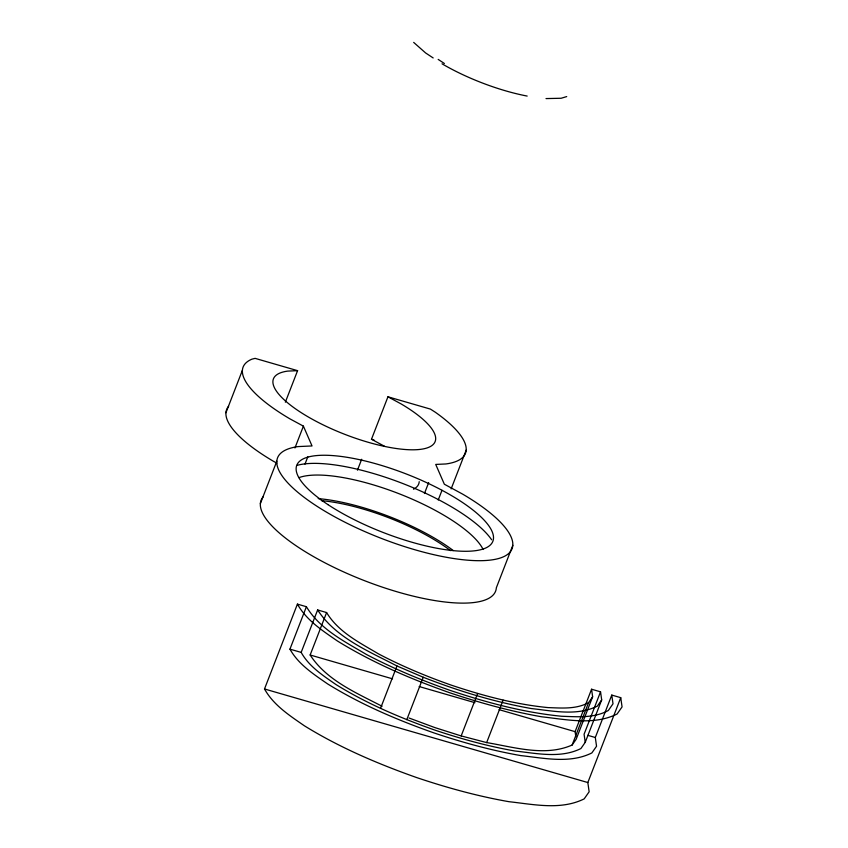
<?xml version="1.0" encoding="UTF-8"?>
<svg xmlns="http://www.w3.org/2000/svg" width="848" height="848" viewBox="0 0 848 848"><rect width="100%" height="100%" fill="white"/><g stroke="black" fill="none" stroke-linecap="round" stroke-linejoin="round"><path stroke-width="1.27" d="M225.939 412.743L242.401 370.3M285.352 402.185L297.584 370.661L255.11 358.365L251.941 359.16A119.25 35.658 21.2 0 0 289.91 418.848L303.404 426.141L312.032 445.953L298.263 446.578A125.748 37.609 21.2 0 0 326.915 512.383A125.748 37.609 21.2 0 0 491.363 559.966A125.748 37.609 21.2 0 0 462.711 494.161L444.352 484.229L435.724 464.428L445.847 463.962A119.25 35.658 21.2 0 0 435.3 412.223L430.424 409.096L387.949 396.8L371.488 439.243L384.653 446.355M260.357 503.627L276.819 461.195M294.945 447.967L303.404 426.141M304.983 464.132L307.803 456.86M620.747 697.671L587.834 782.545L589.137 791.788L584.187 798.869C560.857 810.476 533.636 804.37 508.938 801.689C477.625 796.198 446.938 787.739 416.824 777.627C377.837 763.857 339.56 747.544 304.315 725.75C289.475 715.458 273.533 705.165 264.502 688.979L297.415 604.115L306.404 606.712C319.887 629.174 344.447 641.417 366.241 654.37C393.271 668.553 421.477 680.308 450.267 690.431C486.476 702.504 523.598 712.532 561.683 716.263C577.318 716.772 594.098 718.362 608.323 710.497L613.009 703.798L611.768 695.074L620.747 697.671L622.061 706.914L617.1 714.005C593.78 725.602 566.559 719.496 541.861 716.825C510.549 711.324 479.862 702.865 449.747 692.752C410.75 678.983 372.473 662.67 337.239 640.876C322.388 630.583 306.446 620.291 297.415 604.115M357.453 470.184L361.683 459.266M611.768 695.074L595.307 737.506L596.547 746.24L591.862 752.929C569.835 763.889 544.13 758.123 520.799 755.589C491.236 750.406 462.245 742.413 433.805 732.863C396.981 719.867 360.824 704.455 327.551 683.87C313.527 674.149 298.475 664.429 289.942 649.144L306.404 606.712M301.167 652.398L317.629 609.956L326.607 612.553C338.31 632.046 359.626 642.667 378.526 653.903C401.984 666.21 426.459 676.418 451.433 685.195C482.851 695.678 515.065 704.37 548.105 707.603C561.673 708.048 576.237 709.426 588.576 702.61L592.635 696.791L591.565 689.223L600.543 691.82L601.688 699.907L585.226 742.35L580.891 748.551C560.486 758.695 536.667 753.353 515.054 751.021C487.653 746.208 460.803 738.809 434.452 729.958C400.341 717.917 366.845 703.639 336.009 684.569C323.014 675.559 309.075 666.56 301.167 652.398L289.942 649.144M382.088 706.278C356.213 692.774 326.586 680.382 310.145 654.995L326.607 612.553M424.435 493.525L428.675 482.618M438.236 499.991L441.999 490.292M451.136 488.904L466.188 450.108M380.508 708.409L396.959 665.977C368.562 651.116 335.755 637.844 317.629 609.956M406.786 719.687L423.247 677.255L396.959 665.977M512.807 545.349L496.345 587.781A125.748 37.609 21.2 0 1 363.983 580.467A125.748 37.609 21.2 0 1 263.177 496.811M409.065 718.012L434.971 727.626L461.174 735.926L477.636 693.494M461.174 735.926L486.657 742.583L503.118 700.151M575.813 736.711L575.103 731.654L591.565 689.223M486.657 742.583C514.344 747.205 545.084 756.893 572.114 745.042L588.576 702.61M592.635 696.791L576.174 739.233L572.114 745.042M600.543 691.82L584.081 734.251L585.226 742.35M601.688 699.907L597.352 706.108C576.947 716.263 553.129 710.921 531.516 708.578C494.426 702.059 458.291 690.95 423.247 677.255M566.708 96.587L561.122 98.262L546.017 98.58M297.584 370.661L287.705 371.106A86.729 25.938 21.2 0 0 307.474 416.495A86.729 25.938 21.2 0 0 420.873 449.302A86.729 25.938 21.2 0 0 401.115 403.924L387.949 396.8M371.488 439.243L373.989 439.964M310.145 654.995L392.55 678.835M419.177 686.541L474.954 702.685M499.037 709.649L575.103 731.654M587.823 735.343L595.307 737.506M264.502 688.979L587.834 782.545M276.83 463.103L273.448 461.28A119.25 35.658 21.2 0 1 228.61 406.277M438.183 59.402L444.384 63.494M433.18 57.95L425.622 52.958L413.676 42.4M419.209 481.664A86.729 25.938 21.2 0 1 413.506 489.201M318.201 498.613A104.071 31.122 21.2 0 1 453.298 550.564M321.371 500.638A99.735 29.828 21.2 0 1 450.532 550.628M297.065 465.372A112.742 33.719 21.2 0 1 400.839 482.766A112.742 33.719 21.2 0 1 491.628 539.773M298.994 477.625A104.071 31.122 21.2 0 1 399.217 493.79A104.071 31.122 21.2 0 1 483.116 549.451M527.17 96.068A91.065 27.231 21.2 0 1 442.041 63.812M327.985 504.634A105.152 31.45 21.2 0 0 491.13 544.151A105.152 31.45 21.2 0 0 365.329 461.015A105.152 31.45 21.2 0 0 327.985 504.634"/></g></svg>
